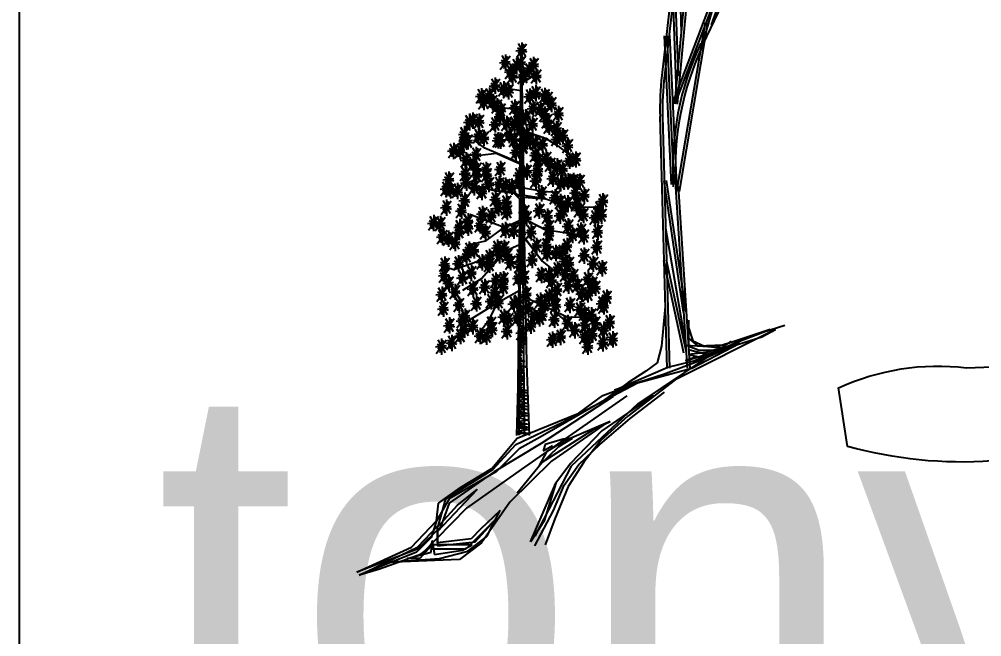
# Model space of a CAD drawing. Header units: inches. Extents: x 131625 to 139700, y 73991 to 80047.
# Drawn here: x 131625 to 133770, y 77019 to 78396 of the extents above; entities that cross this region are included whole.
import ezdxf

# ---------------------------------------------------------------- set-up
doc = ezdxf.new("R2010")
doc.units = ezdxf.units.IN
doc.header["$MEASUREMENT"] = 0
doc.layers.get('0').update_dxf_attribs({"color": 2})
for name, color, linetype in [('0-Frame', 142, 'Continuous'), ('BRDR', 3, 'Continuous'), ('CAY', 94, 'Continuous')]:
    doc.layers.add(name, color=color, linetype=linetype)
doc.styles.add('HELVECONDENSE', font='ARIAH__.TTF')

# ---------------------------------------------------------------- blocks, each defined once
blk = doc.blocks.new('A$C45C1293D')
at = {"layer": 'CAY'}
blk.add_lwpolyline([(40.7, 83.4), (0, 343.9, -0.139089), (570.3, 433.5), (1417.6, 466.1, -0.362594), (1882, 254.4), (1808.7, 42.7, -0.097596), (1238.8, 43.7), (684.4, 18.2, -0.086227)], format="xyb", close=True, dxfattribs=at)
blk = doc.blocks.new('PI12', base_point=(219.982604, 237.399189))
for p, q in [((220.041086, 237.374887), (216.233102, 236.731379)), ((216.688436, 232.792239), (223.012521, 241.436463)), ((220.041086, 237.374887), (217.244956, 238.536818)), ((220.014563, 237.421149), (217.497919, 235.691884)), ((217.649697, 241.545883), (222.354816, 233.339342)), ((220.014563, 237.421149), (218.863922, 233.339342)), ((219.982604, 237.399189), (221.29237, 241.272332)), ((220.027553, 242.257117), (220, 232)), ((220.014759, 237.494276), (223.012521, 237.825584)), ((220.041086, 237.374887), (223.113706, 236.238986))]:
    blk.add_line(p, q)
blk = doc.blocks.new('HTREE1')
at = {"layer": 'BRDR'}
for p, q in [((18.75, 100.17), (29.8, 130.73)), ((10.41, 97.97), (9.87, 119.66)), ((8.33, 115.86), (4.91, 86.02)), ((9.06, 115.78), (5.64, 85.94)), ((8.58, 78.11), (12.11, 116.29)), ((9.31, 78.04), (12.84, 116.22)), ((16.48, 94.77), (26.48, 115.78)), ((21.18, 113.25), (7.9, 78.37)), ((9.53, 85.95), (8.52, 112.62)), ((21.87, 112.99), (8.58, 78.11)), ((9.06, 78.55), (8.04, 107.71)), ((16.24, 94.67), (20.44, 109.33)), ((9.12, 53.81), (17.06, 100.82)), ((9.84, 53.69), (17.78, 100.7)), ((5.57, 97.09), (7.53, 55.63)), ((6.3, 97.13), (8.26, 55.66)), ((7.03, 97.16), (8.99, 55.7)), ((-34.59, 52.39), (-34.22, 94.27)), ((-34.22, 94.27), (-33.56, 52.63)), ((-34.09, 83.92), (-30.96, 85.91)), ((-34.33, 81.75), (-37.82, 82.32)), ((-34.16, 81.93), (-34.9, -14.22)), ((-39.53, 77.01), (-43.2, 78.97)), ((-34.16, 79.15), (-33.42, -14.22)), ((-34.38, 76.34), (-39.53, 77.01)), ((4.41, 74.61), (6.3, 4.43)), ((5.15, 74.63), (7.03, 4.45)), ((-33.85, 70.83), (-27.49, 68.61)), ((-44.41, 65.82), (-47.44, 68.15)), ((-27.49, 68.61), (-23.98, 66.39)), ((-34.51, 61.57), (-44.41, 65.82)), ((-23.98, 66.39), (-20.7, 63.83)), ((-41.02, 64.34), (-45.8, 63.76)), ((-41.02, 64.34), (-34.51, 61.46)), ((10.96, 20.06), (5.54, 56.63)), ((11.68, 20.17), (6.26, 56.74)), ((-41.72, 53.86), (-48.86, 55.73)), ((-36.21, 53.16), (-41.72, 53.86)), ((-41.72, 53.86), (-36.38, 53.56)), ((-34.74, 55.52), (-33.51, 53.85)), ((-33.51, 53.85), (-34.63, 54.4)), ((-34.63, 54.4), (-33.62, 52.98)), ((-33.62, 52.98), (-34.54, 53.63)), ((-34.54, 53.63), (-33.51, 52.2)), ((-28.04, 53.67), (-33.59, 54.65)), ((-23.54, 53.32), (-28.04, 53.67)), ((12.11, 4.45), (8.85, 55.06)), ((12.84, 4.5), (9.58, 55.11)), ((-36.38, 53.56), (-34.59, 52.39)), ((-34.64, 51.58), (-36.21, 53.16)), ((-33.51, 52.2), (-34.74, 53.07)), ((-34.74, 53.07), (-33.51, 51.21)), ((-34.65, 45.57), (-34.59, 51.58)), ((-33.51, 50.75), (-34.54, 51.3)), ((-34.54, 51.3), (-33.51, 50.43)), ((-33.51, 51.21), (-34.43, 52.2)), ((-34.43, 52.2), (-33.51, 50.75)), ((-27.35, 51.63), (-33.56, 52.63)), ((-33.55, 52.11), (-27.35, 51.63)), ((-33.55, 52.11), (-33.46, 46.21)), ((-27.35, 51.63), (-19.85, 49.21)), ((-33.51, 49.97), (-34.63, 50.75)), ((-34.63, 50.75), (-33.51, 49.1)), ((-33.51, 49.1), (-34.63, 50.43)), ((-34.63, 50.43), (-33.51, 48.33)), ((-33.51, 50.43), (-34.43, 50.75)), ((-34.43, 50.75), (-33.51, 49.97)), ((-19.85, 49.21), (-14.06, 49.43)), ((-14.06, 49.43), (-11.19, 48.42)), ((-48.59, 47.37), (-39.04, 43.81)), ((-34.61, 45.59), (-36.96, 44.48)), ((-33.46, 46.21), (-27.65, 43.17)), ((-27.65, 43.17), (-33.46, 46)), ((-33.46, 46), (-33.38, 41.12)), ((-39.04, 43.81), (-44.3, 39.89)), ((-34.65, 45.02), (-39.04, 43.81)), ((-33.11, 41.57), (-34.85, 43.58)), ((-34.85, 43.58), (-33.31, 40.7)), ((-34.74, 44.79), (-33.42, 43.68)), ((-33.31, 42.59), (-34.74, 44.23)), ((-34.74, 44.23), (-33.11, 41.57)), ((-34.71, 38.91), (-34.65, 45.02)), ((-33.42, 43.68), (-34.63, 44.23)), ((-34.63, 44.23), (-33.31, 42.59)), ((-27.65, 43.17), (-20.38, 41.97)), ((11.43, 12.3), (6.08, 43.44)), ((-33.31, 40.7), (-34.63, 42.03)), ((-34.63, 42.03), (-33.31, 39.71)), ((-33.31, 39.71), (-34.63, 41.69)), ((-34.63, 41.69), (-33.31, 38.81)), ((-33.31, 38.81), (-34.54, 41.13)), ((-34.54, 41.13), (-33.42, 37.94)), ((-33.42, 37.94), (-34.54, 40.58)), ((-34.54, 40.58), (-33.31, 36.95)), ((-33.38, 41.12), (-28.43, 34.34)), ((-28.43, 34.34), (-33.38, 40.8)), ((-33.38, 40.8), (-32.82, 5.78)), ((-44.3, 39.89), (-49.05, 38.73)), ((-38.44, 37.28), (-34.74, 38.91)), ((-35.05, -0.72), (-34.71, 38.39)), ((-33.31, 35.95), (-34.85, 38.5)), ((-34.85, 38.5), (-33.91, 35.95)), ((-33.31, 36.95), (-34.43, 39.37)), ((-34.43, 39.37), (-33.31, 35.95)), ((-41.29, 36.16), (-47.63, 33.75)), ((-38.44, 37.28), (-45.25, 29.49)), ((-33.91, 35.95), (-34.54, 36.39)), ((-34.54, 36.39), (-33.71, 35.61)), ((-53, 31.9), (-55.1, 32.53)), ((-47.63, 33.75), (-53, 31.9)), ((-28.43, 34.34), (-23.85, 30.69)), ((11.06, 8.7), (5.5, 34.42)), ((11.77, 8.85), (6.21, 34.57)), ((-45.25, 29.49), (-50.63, 26.14)), ((-34.82, 26.04), (-42.2, 21.86)), ((-33.12, 24.25), (-26.17, 21.04)), ((-42.2, 21.86), (-49.75, 17.24)), ((-40.94, 22.64), (-43.62, 17.31)), ((5.83, 21.68), (4.81, 10.6)), ((-26.17, 21.04), (-21.41, 18.8)), ((-26, 21.05), (-19.68, 15.83)), ((-21.41, 18.8), (-16.35, 18.73)), ((-43.62, 17.31), (-45.72, 14.63)), ((12.39, 17.89), (12.39, 9.73)), ((12.39, 12.93), (12.39, 17.89)), ((27.25, 12.64), (39.2, 16.43)), ((-34.96, 14.38), (-32.9, 11.96)), ((-19.68, 15.83), (-17.53, 14.28)), ((36.58, 15.27), (8.6, 1.27)), ((12.39, 15.85), (13.56, 12.06)), ((35.12, 15.27), (22.01, 10.89)), ((25.8, 11.77), (35.12, 15.27)), ((32.79, 13.22), (36.58, 15.27)), ((-32.9, 11.96), (-35.05, 12.73)), ((-35.05, 12.73), (-32.9, 11.06)), ((-33.82, 10.75), (-35.05, 11.06)), ((-35.05, 11.06), (-33.93, 10.07)), ((-32.9, 11.06), (-34.96, 11.96)), ((-34.96, 11.96), (-33.82, 10.75)), ((24.27, 12.01), (-1.78, -5.42)), ((11.51, 6.52), (32.79, 13.22)), ((11.51, 10.89), (21.13, 10.31)), ((15.3, 9.44), (11.51, 10.89)), ((15.01, 10.6), (12.39, 12.93)), ((13.26, 4.48), (26.67, 11.48)), ((13.56, 12.06), (16.76, 10.6)), ((13.85, 6.52), (25.8, 11.77)), ((26.67, 11.48), (14.72, 6.23)), ((22.01, 10.89), (15.01, 10.6)), ((19.68, 10.31), (27.25, 12.64)), ((-34.96, 8.98), (-34.96, 9.08)), ((-34.96, 9.08), (-34.14, 7.99)), ((-33.93, 8.76), (-34.96, 8.98)), ((-33.93, 10.07), (-34.74, 10.19)), ((-34.74, 10.19), (-33.93, 8.76)), ((4.81, 10.6), (3.65, 5.94)), ((12.39, 9.73), (17.64, 8.27)), ((17.34, 8.85), (12.39, 8.27)), ((12.39, 8.27), (14.72, 7.69)), ((22.01, 9.44), (15.3, 9.44)), ((16.76, 10.6), (19.68, 10.31)), ((21.13, 10.02), (17.34, 8.85)), ((17.64, 8.27), (22.01, 9.44)), ((21.13, 10.31), (21.13, 10.02)), ((-34.14, 7.99), (-34.96, 7.74)), ((-34.96, 7.74), (-34.14, 7.21)), ((-34.14, 7.21), (-34.96, 6.99)), ((-34.96, 6.99), (-33.22, 6.32)), ((-34.74, 6.32), (-34.96, 5.98)), ((-34.96, 5.98), (-34.05, 5.66)), ((-34.05, 5.66), (-34.96, 5.44)), ((-34.96, 5.44), (-33.02, 4.89)), ((-33.22, 6.32), (-34.74, 6.32)), ((-32.82, 5.78), (-32.02, -14.31)), ((3.65, 5.94), (0.44, 3.61)), ((14.72, 6.23), (5.39, 2.73)), ((6.56, 4.77), (13.85, 6.52)), ((14.72, 7.69), (11.51, 6.52)), ((-33.42, 3.68), (-34.96, 3.99)), ((-34.96, 3.99), (-33.53, 2.9)), ((-33.53, 2.9), (-34.96, 3.12)), ((-34.96, 3.12), (-33.73, 2.01)), ((-33.02, 4.89), (-34.85, 4.89)), ((-34.85, 4.89), (-33.42, 3.68)), ((-8.3, -1.64), (6.56, 4.77)), ((5.39, 2.73), (-8.3, -1.64)), ((0.44, 3.61), (-4.52, 0.4)), ((-1.89, 0.4), (13.26, 4.48)), ((-33.73, 2.01), (-35.17, 2.44)), ((-35.17, 2.44), (-33.22, 1.45)), ((-33.53, 0.89), (-35.05, 0.58)), ((-35.05, 0.58), (-33.53, 0.02)), ((-33.53, 0.02), (-35.05, -0.66)), ((-33.22, 1.45), (-34.96, 1.35)), ((-34.96, 1.35), (-33.53, 0.89)), ((-22.88, -10.68), (-1.89, 0.4)), ((-4.52, 0.4), (-10.93, -4.26)), ((8.6, 1.27), (-4.52, -8.93)), ((-35.46, -14.27), (-35.05, -0.72)), ((-32.61, -2.43), (-35.37, -2.52)), ((-35.37, -2.52), (-32.61, -3.2)), ((-33.73, -0.88), (-35.17, -1.31)), ((-35.17, -1.31), (-32.7, -1.75)), ((-35.05, -0.66), (-33.73, -0.88)), ((-32.7, -1.75), (-34.96, -1.97)), ((-34.96, -1.97), (-32.61, -2.43)), ((-3.64, -0.18), (-29, -14.76)), ((-11.51, -3.1), (-3.64, -0.18)), ((-3.93, -9.51), (5.69, -2.22)), ((-32.61, -3.2), (-35.17, -3.42)), ((-35.17, -3.42), (-32.19, -4.29)), ((-32.19, -4.29), (-35.17, -4.51)), ((-35.17, -4.51), (-32.39, -5.4)), ((-4.87, -3.22), (-34.23, -23.75)), ((-8.6, -3.39), (-28.71, -16.51)), ((-18.21, -8.05), (-11.51, -3.1)), ((2.48, -3.1), (-11.8, -13.01)), ((-32.39, -6.18), (-35.37, -6.28)), ((-35.37, -6.28), (-32.39, -7.05)), ((-32.39, -7.05), (-35.37, -7.27)), ((-35.37, -7.27), (-32.39, -8.16)), ((-32.39, -5.4), (-35.05, -5.62)), ((-35.05, -5.62), (-32.39, -6.18)), ((-1.78, -5.42), (-20.32, -22.86)), ((-35.7, -16.8), (-22.88, -10.68)), ((-32.3, -8.82), (-35.57, -9.16)), ((-35.57, -9.16), (-32.19, -10.05)), ((-32.19, -10.05), (-35.46, -10.49)), ((-35.46, -10.49), (-32.3, -11.14)), ((-32.39, -8.16), (-35.37, -8.28)), ((-35.37, -8.28), (-32.3, -8.82)), ((-29.58, -12.72), (-18.21, -8.05)), ((-10.34, -10.68), (-25.79, -21.46)), ((-9.47, -10.38), (-22.59, -15.92)), ((-13.84, -12.43), (-9.47, -10.38)), ((-12.39, -16.8), (-3.93, -9.51)), ((-4.52, -8.93), (-12.09, -15.63)), ((-10.34, -10.68), (-10.34, -10.68)), ((-32.1, -12.59), (-35.68, -13.25)), ((-35.68, -13.25), (-31.99, -13.59)), ((-31.99, -12.04), (-35.46, -12.04)), ((-35.46, -12.04), (-32.1, -12.59)), ((-35.41, -15.05), (-29.58, -12.72)), ((-32.3, -11.14), (-35.37, -11.26)), ((-35.37, -11.26), (-31.99, -12.04)), ((-28.42, -21.75), (-13.84, -12.43)), ((-11.8, -13.01), (-20.55, -22.04)), ((-42.41, -23.5), (-35.41, -15.05)), ((-31.99, -13.59), (-35.46, -13.9)), ((-29, -14.76), (-34.83, -17.96)), ((-22.59, -15.34), (-27.54, -16.8)), ((-22.59, -15.92), (-27.25, -18.84)), ((-23.75, -17.38), (-19.96, -15.05)), ((-19.96, -15.05), (-22.59, -15.34)), ((-12.09, -15.63), (-16.76, -21.75)), ((-42.11, -23.79), (-35.7, -16.8)), ((-28.71, -16.51), (-41.82, -24.38)), ((-34.83, -17.96), (-41.24, -24.38)), ((-29.29, -22.63), (-23.75, -17.38)), ((-27.54, -16.8), (-28.12, -18.55)), ((-28.12, -18.55), (-25.5, -17.09)), ((-18.21, -22.34), (-12.39, -16.8)), ((-27.25, -18.84), (-29.29, -22.63)), ((-55.23, -31.95), (-42.11, -23.79)), ((-51.15, -28.75), (-42.41, -23.5)), ((-34.23, -23.75), (-49.47, -34.56)), ((-25.79, -21.46), (-37.45, -32.83)), ((-35.41, -30.21), (-28.42, -21.75)), ((-20.32, -22.86), (-30.48, -42.29)), ((-20.55, -22.04), (-24.63, -27.58)), ((-22.29, -28.16), (-18.21, -22.34)), ((-16.76, -21.75), (-21.13, -28.46)), ((-41.24, -24.38), (-54.36, -31.95)), ((-41.82, -24.38), (-54.36, -33.12)), ((-46.49, -29.33), (-57.56, -40.99)), ((-57.27, -33.12), (-51.15, -28.75)), ((-52.02, -33.7), (-46.49, -29.33)), ((-31.62, -43.9), (-24.63, -27.58)), ((-24.63, -27.58), (-27.83, -38.08)), ((-25.21, -35.16), (-22.29, -28.16)), ((-21.13, -28.46), (-24.92, -37.49)), ((-21.13, -28.46), (-21.13, -28.46)), ((-54.36, -31.95), (-57.85, -38.08)), ((-57.27, -39.24), (-55.23, -31.95)), ((-35.41, -30.21), (-35.41, -30.21)), ((-49.47, -34.56), (-62.05, -47.37)), ((-57.85, -38.08), (-57.27, -33.12)), ((-57.56, -39.82), (-52.02, -33.7)), ((-54.36, -33.12), (-56.69, -39.82)), ((-37.45, -32.83), (-45.32, -44.2)), ((-40.07, -35.16), (-45.61, -40.41)), ((-43.86, -42.45), (-40.07, -35.16)), ((-30.46, -45.07), (-25.21, -35.16)), ((-24.92, -37.49), (-27.54, -44.78)), ((-64.85, -45.36), (-57.85, -38.08)), ((-63.1, -45.36), (-57.27, -39.24)), ((-56.69, -39.82), (-63.1, -45.94)), ((-57.85, -38.08), (-59.31, -42.74)), ((-57.56, -44.2), (-57.56, -39.82)), ((-41.53, -37.78), (-49.69, -45.94)), ((-47.07, -43.9), (-41.53, -37.78)), ((-27.83, -38.08), (-31.62, -43.9)), ((-59.31, -42.74), (-63.39, -46.82)), ((-57.56, -40.99), (-57.56, -45.07)), ((-49.11, -46.53), (-43.86, -42.45)), ((-45.61, -40.41), (-48.23, -43.03)), ((-80, -52.36), (-64.85, -45.36)), ((-79.42, -53.23), (-63.1, -45.36)), ((-58.73, -44.78), (-62.52, -47.4)), ((-58.73, -43.61), (-60.18, -45.94)), ((-59.31, -46.82), (-59.02, -43.61)), ((-59.02, -43.61), (-58.44, -47.4)), ((-59.02, -45.94), (-58.73, -43.61)), ((-47.94, -44.78), (-58.73, -44.78)), ((-48.23, -43.03), (-57.56, -44.2)), ((-57.56, -45.07), (-47.07, -43.9)), ((-45.32, -44.2), (-51.44, -48.86)), ((-50.57, -46.24), (-47.94, -44.78)), ((-63.1, -45.94), (-80, -52.36)), ((-63.39, -46.82), (-79.42, -53.23)), ((-62.05, -47.37), (-73.75, -51.56)), ((-66.01, -48.57), (-59.31, -46.82)), ((-60.18, -45.94), (-62.52, -48.57)), ((-49.69, -45.94), (-59.02, -45.94)), ((-58.44, -47.4), (-50.57, -46.24)), ((-56.98, -48.57), (-49.11, -46.53)), ((-74.18, -49.73), (-56.98, -48.57)), ((-51.44, -48.86), (-74.18, -49.73)), ((-62.52, -48.57), (-66.01, -48.57)), ((-73.75, -51.56), (-79.05, -53.11))]:
    blk.add_line(p, q, dxfattribs=at)
for centre, radius, start, end in [((89.05, 60.23), 81.1, 154.547, 183.6902), ((89.05, 60.23), 80.37, 154.547, 183.6902), ((85.49, 76.79), 81.1, 173.4603, 181.5354), ((85.49, 76.79), 80.37, 173.4603, 181.5354)]:
    blk.add_arc(centre, radius, start, end, dxfattribs=at)
at = {"layer": 'BRDR', "xscale": 0.4425744416, "yscale": 0.4425744416, "zscale": 0.4425744416}
for p in [(-34.08, 93.12), (-38.62, 89.74), (-34.39, 89.63), (-30.8, 89.07), (-37.24, 87.16), (-35.59, 88.73), (-32.05, 87.59), (-36.68, 85.86), (-33.77, 85.76), (-30.06, 85.96), (-41.52, 83.29), (-39.15, 82.33), (-37.79, 81.74), (-30.22, 81.23), (-45.34, 80.35), (-44.67, 78.73), (-43.11, 80.55), (-42.27, 78.77), (-31.83, 80.31), (-27.7, 80.45), (-26.91, 79.74), (-40.97, 77.6), (-39.92, 76.49), (-36.06, 77.19), (-30.91, 76.96), (-28.91, 76.74), (-25.84, 78.22), (-48.69, 73.14), (-47.72, 73.6), (-45.96, 73.28), (-40.16, 74.74), (-34.86, 74.77), (-33.02, 74.53), (-27.67, 75.23), (-27.08, 73.44), (-23.87, 75.43), (-41.53, 72.52), (-38.31, 72.68), (-36.16, 72.8), (-34.59, 71.22), (-31.09, 72.48), (-26.5, 71.89), (-24.4, 71.26), (-50.09, 69.83), (-49.16, 67.81), (-46.16, 69.21), (-44.65, 68.71), (-40.72, 68.08), (-40.06, 68.04), (-37.65, 69.57), (-36.17, 68.24), (-32.77, 69.82), (-31.85, 67.97), (-24.33, 68.44), (-22.63, 69.19), (-53.08, 65.12), (-51.25, 65.05), (-50.37, 67.17), (-33.75, 66.38), (-33.74, 66.13), (-30.33, 67.38), (-28.31, 66.91), (-21.25, 66.53), (-49.63, 62.56), (-46.81, 64.04), (-35.74, 64.7), (-30.32, 63.99), (-29.42, 62.63), (-27.28, 62.99), (-20.79, 62.41), (-19.07, 62.75), (-47.66, 61.42), (-46.68, 59.98), (-44.02, 59.87), (-40.05, 60.08), (-29.6, 59.8), (-26.12, 61.31), (-24.27, 60.82), (-22.73, 59.91), (-54.4, 57.18), (-49.84, 58.74), (-46.67, 58.24), (-43.86, 58.47), (-34.83, 58.37), (-32.73, 59.39), (-29.78, 58.55), (-25.42, 57.45), (-55.18, 54.57), (-49.47, 56.28), (-47.33, 54.98), (-43.23, 55.94), (-40.41, 55.84), (-38.65, 55.43), (-36.9, 55.19), (-34.79, 56.13), (-30.19, 56.79), (-23.27, 56.07), (-21.23, 56.67), (-19.66, 56.76), (-17.92, 56.6), (-53.91, 54.14), (-52, 53.99), (-45.19, 53.68), (-41.44, 51.64), (-28.59, 53.3), (-24.81, 52.18), (-19.16, 53.47), (-16.7, 52.67), (-55.08, 49.34), (-49.95, 51.28), (-40.56, 49.2), (-38.39, 50.8), (-38.39, 49.13), (-23.34, 50.93), (-21.24, 50.54), (-18.83, 50.25), (-12.55, 49.09), (-11.5, 51.13), (-50.88, 48.41), (-45.03, 47.56), (-42.6, 46.94), (-38.18, 48.08), (-33.39, 48.08), (-32.76, 46.41), (-29.22, 48.5), (-26.92, 46.83), (-23.39, 47.12), (-22.47, 48.57), (-18, 48.64), (-16.93, 47.29), (-13.66, 46.55), (-11.87, 47.14), (-58.65, 45.02), (-56.74, 44.79), (-51.39, 43.91), (-49.07, 45.53), (-49.06, 43.79), (-45.7, 44.38), (-26.51, 43.91), (-21.16, 44.17), (-56.22, 41.18), (-51.56, 42.5), (-44.19, 42.47), (-38.6, 43.07), (-36.31, 42.87), (-31.51, 42.45), (-26.51, 41.82), (-19.96, 41.74), (-17.62, 42.94), (-16.79, 41.33), (-12.95, 42.66), (-54.53, 40.68), (-52.65, 39.46), (-40.9, 38.16), (-38.99, 38.1), (-29.99, 38.65), (-27.26, 38.88), (-21.5, 38.69), (-13.16, 38.28), (-49.47, 35.81), (-48.74, 37.59), (-47.4, 37.41), (-43.08, 35.56), (-40.29, 36.04), (-38.14, 36.07), (-34.45, 35.74), (-27.06, 36.65), (-24.58, 36.7), (-22.78, 37.04), (-16.7, 35.98), (-55.56, 33.42), (-51.69, 33.79), (-45.16, 34.13), (-43.13, 33.41), (-37.2, 34.05), (-34.65, 32.97), (-31.19, 34.78), (-22.06, 34.43), (-20.95, 33.74), (-14.2, 33.68), (-55.66, 30.43), (-48.15, 31.16), (-28.65, 30.6), (-26.57, 30.38), (-24.17, 32.08), (-21.95, 30.7), (-19.77, 30.32), (-11.7, 32.43), (-54.45, 28.26), (-50.57, 29.79), (-41.33, 28.95), (-39.2, 29.39), (-35.05, 29.66), (-33.42, 29.88), (-25.75, 28.93), (-21.08, 27.63), (-18.56, 27.65), (-15.66, 29.38), (-14.44, 28.11), (-56.33, 25.13), (-52.68, 25.87), (-47.67, 26.71), (-44.38, 27.21), (-41.58, 25.78), (-39.24, 27.07), (-32.82, 25.23), (-24.29, 26.44), (-17.36, 25.31), (-15.66, 25.13), (-13.58, 27.01), (-51.53, 22.21), (-46.73, 22.62), (-42.6, 23.24), (-40.6, 23.02), (-36.27, 22.5), (-35.05, 23.12), (-28.94, 23.38), (-27.8, 22.28), (-26.52, 24.58), (-24.99, 23.83), (-24.64, 22.03), (-20.67, 22.21), (-11.7, 22.62), (-10.45, 24.29), (-55.91, 21.16), (-34.45, 19.92), (-32.23, 21.3), (-28.4, 19.43), (-17.88, 20.97), (-16.66, 19.8), (-14.72, 19.32), (-11.28, 21.79), (-50.68, 17.77), (-49.92, 18.97), (-42.69, 17.03), (-39.06, 18.87), (-37.86, 18.11), (-35.26, 18.59), (-30.67, 19.03), (-29.12, 18.47), (-25.02, 18.12), (-21.32, 17.15), (-13.61, 17.05), (-9.61, 17.41), (-54.26, 16.5), (-50.06, 15.32), (-47.71, 16.27), (-42.35, 15.53), (-38.18, 14.9), (-34.1, 14.41), (-31.56, 16.45), (-19.31, 15.18), (-16.49, 16.57), (-14.44, 13.95), (-11.28, 15.32), (-53.6, 11.65), (-51.21, 13.6), (-45.66, 13.56), (-43.91, 13.4), (-25.56, 12.54), (-23.28, 13.32), (-16.57, 13.34), (-11.49, 11.56), (-8.78, 12.61), (-56.44, 10.59), (-15.68, 10.57)]:
    blk.add_blockref('PI12', p, dxfattribs=at)

msp = doc.modelspace()

# ---------------------------------------------------------------- linework, layer by layer
at = {"layer": '0-Frame'}
msp.add_lwpolyline([(131625.4, 73991.5), (139699.9, 73991.5), (139699.9, 80047.3), (131625.4, 80047.3)], close=True, dxfattribs=at)

# ---------------------------------------------------------------- block references
at = {"layer": 'CAY'}
for name, p, xscale, yscale, zscale in [('HTREE1', (133017.9, 77582.3), 8, 8, 8), ('A$C45C1293D', (133450.9, 77402.2), 0.5, 0.5, 0.5)]:
    msp.add_blockref(name, p, dxfattribs=dict(at, xscale=xscale, yscale=yscale, zscale=zscale))

# ---------------------------------------------------------------- texts
at = {"layer": '0-Frame', "color": 134, "style": 'HELVECONDENSE'}
msp.add_text('tonythanh.com', height=840, dxfattribs=at).set_placement((131929.5, 76743.1))

doc.saveas('drawing.dxf')
